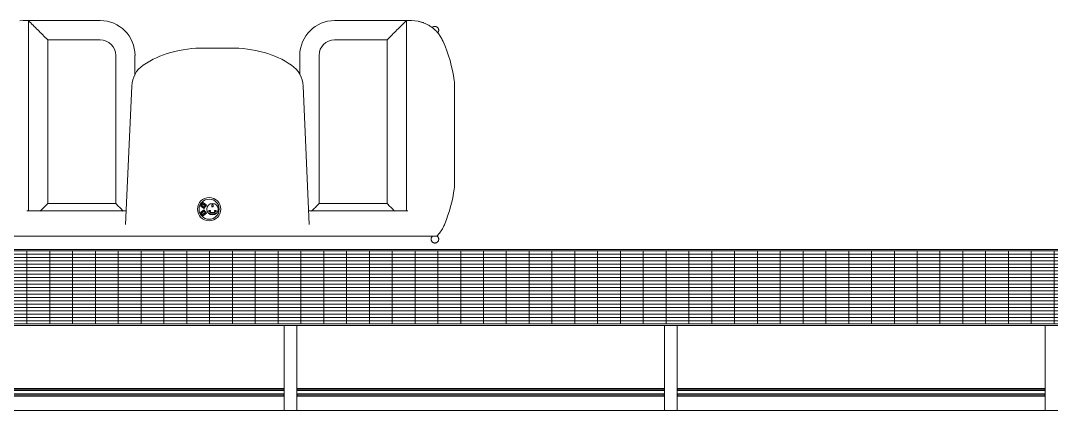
# Model space of a CAD drawing. Header units: millimetres. Extents: x 90978 to 295199, y -4084 to 97293.
# Drawn here: x 211486 to 215551, y 12073 to 13611 of the extents above; entities that cross this region are included whole.
import ezdxf

# ---------------------------------------------------------------- set-up
doc = ezdxf.new("R2010")
doc.units = ezdxf.units.MM
doc.header["$MEASUREMENT"] = 0
for name, color, linetype, lineweight in [('CSM-STL-XX-ZZ-M3-A-XXXX-00001_detached _19_04_21__rvt-1-Level 0$0$A-GENM', 7, 'CONTINUOUS', 9), ('CSM-STL-XX-ZZ-M3-A-XXXX-00001_detached _19_04_21__rvt-1-Level 0$0$A-GLAZ-CURT', 7, 'CONTINUOUS', 9), ('CSM-STL-XX-ZZ-M3-A-XXXX-00001_detached _19_04_21__rvt-1-Level 0$0$A-GLAZ-CWMG', 7, 'CONTINUOUS', 9), ('G-IMPT', 8, 'CONTINUOUS', 9), ('I-FURN', 8, 'CONTINUOUS', 9)]:
    doc.layers.add(name, color=color, linetype=linetype, lineweight=lineweight)

msp = doc.modelspace()

# ---------------------------------------------------------------- hatches: boundary and pattern name
at = {"layer": 'CSM-STL-XX-ZZ-M3-A-XXXX-00001_detached _19_04_21__rvt-1-Level 0$0$A-GENM'}
h = msp.add_hatch(dxfattribs=at)
h.set_pattern_fill('FP_27', color=256, style=0, pattern_type=2)
h.set_pattern_definition([(0, (214391.582, 12558.142), (0, 13.2), []), (90, (214391.58, 12558.14), (-90, 6e-15), [])])
h.paths.add_polyline_path([(230776.3, 12414.2), (230776.3, 12702.1), (198006.8, 12702.1), (198006.8, 12414.2), (229572.6, 12414.2)], flags=0)
at = {"layer": 'CSM-STL-XX-ZZ-M3-A-XXXX-00001_detached _19_04_21__rvt-1-Level 0$0$A-GLAZ-CURT'}
h = msp.add_hatch(color=256, dxfattribs=at)
h.paths.add_polyline_path([(212525.8, 12152.7), (212525.8, 12158.7), (211075.8, 12158.7), (211075.8, 12152.7), (211758.5, 12152.7)], flags=0)
h.paths.add_polyline_path([(212525.8, 12130.7), (212525.8, 12136.7), (211075.8, 12136.7), (211075.8, 12130.7), (211758.5, 12130.7)], flags=0)
h = msp.add_hatch(color=256, dxfattribs=at)
h.paths.add_polyline_path([(214025.8, 12152.7), (214025.8, 12158.7), (212575.8, 12158.7), (212575.8, 12152.7), (213258.5, 12152.7)], flags=0)
h.paths.add_polyline_path([(214025.8, 12130.7), (214025.8, 12136.7), (212575.8, 12136.7), (212575.8, 12130.7), (213258.5, 12130.7)], flags=0)
h = msp.add_hatch(color=256, dxfattribs=at)
h.paths.add_polyline_path([(215525.8, 12152.7), (215525.8, 12158.7), (214075.8, 12158.7), (214075.8, 12152.7), (214758.5, 12152.7)], flags=0)
h.paths.add_polyline_path([(215525.8, 12130.7), (215525.8, 12136.7), (214075.8, 12136.7), (214075.8, 12130.7), (214758.5, 12130.7)], flags=0)

# ---------------------------------------------------------------- linework, layer by layer
at = {"layer": 'CSM-STL-XX-ZZ-M3-A-XXXX-00001_detached _19_04_21__rvt-1-Level 0$0$A-GENM'}
for p, q in [((198000.8, 12708.1), (230782.3, 12708.1)), ((230776.3, 12702.1), (198006.8, 12702.1)), ((198006.8, 12414.2), (230776.3, 12414.2))]:
    msp.add_line(p, q, dxfattribs=at)
at = {"layer": 'CSM-STL-XX-ZZ-M3-A-XXXX-00001_detached _19_04_21__rvt-1-Level 0$0$A-GLAZ-CURT', "lineweight": 30}
for p, q in [((212525.8, 12158.7), (211075.8, 12158.7)), ((211075.8, 12152.7), (212525.8, 12152.7)), ((212525.8, 12152.7), (212525.8, 12158.7)), ((214025.8, 12158.7), (212575.8, 12158.7)), ((212575.8, 12158.7), (212575.8, 12152.7)), ((212575.8, 12152.7), (214025.8, 12152.7)), ((214025.8, 12152.7), (214025.8, 12158.7)), ((215525.8, 12158.7), (214075.8, 12158.7)), ((214075.8, 12158.7), (214075.8, 12152.7)), ((214075.8, 12152.7), (215525.8, 12152.7)), ((215525.8, 12152.7), (215525.8, 12158.7)), ((212525.8, 12136.7), (211075.8, 12136.7)), ((211075.8, 12130.7), (212525.8, 12130.7)), ((212525.8, 12130.7), (212525.8, 12136.7)), ((214025.8, 12136.7), (212575.8, 12136.7)), ((212575.8, 12136.7), (212575.8, 12130.7)), ((212575.8, 12130.7), (214025.8, 12130.7)), ((214025.8, 12130.7), (214025.8, 12136.7)), ((215525.8, 12136.7), (214075.8, 12136.7)), ((214075.8, 12136.7), (214075.8, 12130.7)), ((214075.8, 12130.7), (215525.8, 12130.7)), ((215525.8, 12130.7), (215525.8, 12136.7))]:
    msp.add_line(p, q, dxfattribs=at)
at = {"layer": 'CSM-STL-XX-ZZ-M3-A-XXXX-00001_detached _19_04_21__rvt-1-Level 0$0$A-GLAZ-CWMG'}
for p, q in [((212525.8, 12408.2), (211075.8, 12408.2)), ((214025.8, 12408.2), (212575.8, 12408.2)), ((215525.8, 12408.2), (214075.8, 12408.2)), ((212525.8, 12073.2), (211075.8, 12073.2)), ((214025.8, 12073.2), (212575.8, 12073.2)), ((215525.8, 12073.2), (214075.8, 12073.2))]:
    msp.add_line(p, q, dxfattribs=at)
at = {"layer": 'CSM-STL-XX-ZZ-M3-A-XXXX-00001_detached _19_04_21__rvt-1-Level 0$0$A-GLAZ-CWMG', "lineweight": 20, "extrusion": (0, 0, -1)}
for p, q in [((212575.8, 12408.2), (212525.8, 12408.2)), ((212525.8, 12408.2), (212525.8, 12073.2)), ((212575.8, 12073.2), (212575.8, 12408.2)), ((214075.8, 12408.2), (214025.8, 12408.2)), ((214025.8, 12408.2), (214025.8, 12073.2)), ((214075.8, 12073.2), (214075.8, 12408.2)), ((215575.8, 12408.2), (215525.8, 12408.2)), ((215525.8, 12408.2), (215525.8, 12073.2)), ((212525.8, 12073.2), (212575.8, 12073.2)), ((214025.8, 12073.2), (214075.8, 12073.2)), ((215525.8, 12073.2), (215575.8, 12073.2))]:
    msp.add_line(p, q, dxfattribs=at)
at = {"layer": 'G-IMPT'}
for p, q in [((212205.9, 12893.4), (212195.8, 12880.3)), ((212206.1, 12892), (212197.2, 12880.5)), ((212199.4, 12882.4), (212202.3, 12886.1)), ((212200.2, 12883.2), (212203.9, 12887.9)), ((212203.9, 12887.9), (212214.2, 12880)), ((212219, 12883.4), (212205.9, 12893.4)), ((212205.9, 12893.4), (212206.1, 12892)), ((212217.6, 12883.2), (212206.1, 12892)), ((212240.8, 12885.4), (212245.3, 12885.4)), ((212240.8, 12876.9), (212240.8, 12885.4)), ((212240.8, 12885.4), (212240.9, 12885.2)), ((212240.9, 12885.2), (212245.2, 12885.2)), ((212240.9, 12877), (212240.9, 12885.2)), ((212240.9, 12885.2), (212245.2, 12885.2)), ((212240.9, 12877), (212240.9, 12885.2)), ((212245.3, 12885.4), (212245.2, 12885.2)), ((212245.2, 12885.2), (212245.2, 12877)), ((212245.2, 12885.2), (212245.2, 12877)), ((212245.3, 12885.4), (212245.3, 12876.9)), ((212197.2, 12880.5), (212195.8, 12880.3)), ((212195.8, 12880.3), (212208.9, 12870.2)), ((212208.9, 12864), (212195.8, 12854)), ((212195.8, 12854), (212197.2, 12853.8)), ((212195.8, 12854), (212205.9, 12840.8)), ((212197.2, 12880.5), (212208.7, 12871.6)), ((212208.7, 12862.6), (212197.2, 12853.8)), ((212197.2, 12853.8), (212206.1, 12842.2)), ((212202.3, 12848.1), (212199.4, 12851.8)), ((212210.6, 12875.3), (212200.2, 12883.2)), ((212200.2, 12851.1), (212210.6, 12859)), ((212203.9, 12846.3), (212200.2, 12851.1)), ((212214.2, 12854.2), (212203.9, 12846.3)), ((212205.9, 12840.8), (212219, 12850.9)), ((212206.1, 12842.2), (212217.6, 12851.1)), ((212217.6, 12883.2), (212208.7, 12871.6)), ((212208.7, 12871.6), (212208.9, 12870.2)), ((212208.9, 12864), (212208.7, 12862.6)), ((212208.7, 12862.6), (212217.6, 12851.1)), ((212208.9, 12870.2), (212219, 12883.4)), ((212219, 12850.9), (212208.9, 12864)), ((212212.7, 12877.6), (212210.1, 12874.3)), ((212210.1, 12859.9), (212212.7, 12856.6)), ((212214.2, 12880), (212210.6, 12875.3)), ((212210.6, 12859), (212214.2, 12854.2)), ((212219, 12883.4), (212217.6, 12883.2)), ((212217.6, 12851.1), (212219, 12850.9)), ((212228.5, 12862), (212235.5, 12862)), ((212228.5, 12857.5), (212228.5, 12862)), ((212228.5, 12862), (212228.6, 12861.9)), ((212228.6, 12857.6), (212228.5, 12857.5)), ((212235.5, 12857.5), (212228.5, 12857.5)), ((212228.6, 12861.9), (212235.4, 12861.9)), ((212228.6, 12857.6), (212228.6, 12861.9)), ((212228.6, 12861.9), (212235.4, 12861.9)), ((212228.6, 12857.6), (212228.6, 12861.9)), ((212235.4, 12857.6), (212228.6, 12857.6)), ((212235.4, 12857.6), (212228.6, 12857.6)), ((212232.7, 12854.5), (212253.4, 12854.5)), ((212232.7, 12849.1), (212232.7, 12854.5)), ((212232.7, 12854.5), (212232.9, 12854.3)), ((212232.9, 12849.3), (212232.7, 12849.1)), ((212232.9, 12854.3), (212253.2, 12854.3)), ((212232.9, 12849.3), (212232.9, 12854.3)), ((212235.5, 12862), (212235.4, 12861.9)), ((212235.4, 12861.9), (212235.4, 12857.6)), ((212235.4, 12861.9), (212235.4, 12857.6)), ((212235.5, 12857.5), (212235.4, 12857.6)), ((212235.5, 12862), (212235.5, 12857.5)), ((212240.9, 12877), (212240.8, 12876.9)), ((212245.3, 12876.9), (212240.8, 12876.9)), ((212245.2, 12877), (212240.9, 12877)), ((212245.2, 12877), (212240.9, 12877)), ((212245.3, 12876.9), (212245.2, 12877)), ((212250.6, 12862), (212257.6, 12862)), ((212250.6, 12857.5), (212250.6, 12862)), ((212250.6, 12862), (212250.8, 12861.9)), ((212250.8, 12857.6), (212250.6, 12857.5)), ((212257.6, 12857.5), (212250.6, 12857.5)), ((212250.8, 12861.9), (212257.5, 12861.9)), ((212250.8, 12857.6), (212250.8, 12861.9)), ((212250.8, 12861.9), (212257.5, 12861.9)), ((212250.8, 12857.6), (212250.8, 12861.9)), ((212257.5, 12857.6), (212250.8, 12857.6)), ((212257.5, 12857.6), (212250.8, 12857.6)), ((212253.2, 12854.3), (212253.4, 12854.5)), ((212253.2, 12854.3), (212253.2, 12849.3)), ((212253.2, 12849.3), (212253.4, 12849.1)), ((212253.4, 12854.5), (212253.4, 12849.1)), ((212257.6, 12862), (212257.5, 12861.9)), ((212257.5, 12861.9), (212257.5, 12857.6)), ((212257.5, 12861.9), (212257.5, 12857.6)), ((212257.6, 12857.5), (212257.5, 12857.6)), ((212257.6, 12862), (212257.6, 12857.5)), ((212206.1, 12842.2), (212205.9, 12840.8))]:
    msp.add_line(p, q, dxfattribs=at)
for centre, radius, start, end in [((212229.8, 12867.1), 46, 0, 180), ((212229.8, 12867.1), 39.6, 0, 180), ((212243.1, 12867.2), 22.7, 0, 180), ((212243.1, 12867.2), 22.4, 0, 180), ((212229.8, 12867.1), 46, 180, 0), ((212229.8, 12867.1), 39.6, 180, 0), ((212243.1, 12867.2), 22.7, 180, 0), ((212243.1, 12867.2), 22.4, 180, 0), ((212243, 12892.9), 45, 256.686, 283.314), ((212243, 12892.9), 44.8, 256.8963, 283.1037)]:
    msp.add_arc(centre, radius, start, end, dxfattribs=at)
at = {"layer": 'I-FURN'}
for p, q in [((211496.9, 13611), (211483.7, 13610.4)), ((211496.9, 13611), (211517.4, 13611)), ((211517.4, 13611), (211517.4, 12859.9)), ((211517.4, 13611), (211637.4, 13611)), ((211637.4, 13611), (211800.2, 13611)), ((212724.6, 13611), (213007.4, 13611)), ((213007.4, 13611), (213027.9, 13611)), ((213007.4, 12859.7), (213007.4, 13611)), ((213041.2, 13610.4), (213027.9, 13611)), ((213054.3, 13608.4), (213041.2, 13610.4)), ((213109.8, 13584.1), (213109.4, 13583.7)), ((213110.3, 13584.5), (213109.8, 13584.1)), ((213110.7, 13584.9), (213110.3, 13584.5)), ((213111.2, 13585.3), (213110.7, 13584.9)), ((213111.7, 13585.6), (213111.2, 13585.3)), ((213112.2, 13585.9), (213111.7, 13585.6)), ((213112.7, 13586.2), (213112.2, 13585.9)), ((213113.2, 13586.5), (213112.7, 13586.2)), ((213113.8, 13586.8), (213113.2, 13586.5)), ((213114.3, 13587), (213113.8, 13586.8)), ((213114.9, 13587.2), (213114.3, 13587)), ((213115.5, 13587.4), (213114.9, 13587.2)), ((213116, 13587.6), (213115.5, 13587.4)), ((213116.6, 13587.7), (213116, 13587.6)), ((213117.2, 13587.9), (213116.6, 13587.7)), ((213117.8, 13588), (213117.2, 13587.9)), ((213118.4, 13588), (213117.8, 13588)), ((213119, 13588.1), (213118.4, 13588)), ((213119.6, 13588.1), (213119, 13588.1)), ((213120.2, 13588.1), (213119.6, 13588.1)), ((213120.8, 13588.1), (213120.2, 13588.1)), ((213121.4, 13588.1), (213120.8, 13588.1)), ((213122, 13588), (213121.4, 13588.1)), ((213122.6, 13587.9), (213122, 13588)), ((213123.2, 13587.8), (213122.6, 13587.9)), ((213123.7, 13587.7), (213123.2, 13587.8)), ((213124.3, 13587.5), (213123.7, 13587.7)), ((213124.9, 13587.3), (213124.3, 13587.5)), ((213125.5, 13587.1), (213124.9, 13587.3)), ((213126, 13586.9), (213125.5, 13587.1)), ((213126.6, 13586.6), (213126, 13586.9)), ((213127.1, 13586.4), (213126.6, 13586.6)), ((213127.6, 13586.1), (213127.1, 13586.4)), ((213128.1, 13585.7), (213127.6, 13586.1)), ((213128.6, 13585.4), (213128.1, 13585.7)), ((213129.1, 13585.1), (213128.6, 13585.4)), ((213129.6, 13584.7), (213129.1, 13585.1)), ((213130, 13584.3), (213129.6, 13584.7)), ((213130.5, 13583.9), (213130, 13584.3)), ((213130.9, 13583.5), (213130.5, 13583.9)), ((213131.3, 13583), (213130.9, 13583.5)), ((213131.7, 13582.6), (213131.3, 13583)), ((213132.1, 13582.1), (213131.7, 13582.6)), ((213132.4, 13581.6), (213132.1, 13582.1)), ((213132.7, 13581.1), (213132.4, 13581.6)), ((213133, 13580.6), (213132.7, 13581.1)), ((213133.3, 13580), (213133, 13580.6)), ((213133.6, 13579.5), (213133.3, 13580)), ((213133.8, 13579), (213133.6, 13579.5)), ((213134.1, 13578.4), (213133.8, 13579)), ((213134.3, 13577.8), (213134.1, 13578.4)), ((213134.4, 13577.3), (213134.3, 13577.8)), ((213134.6, 13576.7), (213134.4, 13577.3)), ((213134.7, 13576.1), (213134.6, 13576.7)), ((213134.8, 13575.5), (213134.7, 13576.1)), ((213134.9, 13574.9), (213134.8, 13575.5)), ((211800.2, 13535.1), (211593.3, 13535.1)), ((211593.3, 13535.1), (211593.3, 12889.1)), ((212931.5, 13535.1), (212724.6, 13535.1)), ((212931.5, 12889.1), (212931.5, 13535.1)), ((213131.1, 13563), (213131.5, 13563.4)), ((213131.5, 13563.4), (213131.9, 13563.9)), ((213131.9, 13563.9), (213132.2, 13564.4)), ((213132.2, 13564.4), (213132.6, 13564.9)), ((213132.6, 13564.9), (213132.9, 13565.4)), ((213132.9, 13565.4), (213133.2, 13565.9)), ((213133.2, 13565.9), (213133.5, 13566.4)), ((213133.5, 13566.4), (213133.7, 13567)), ((213133.7, 13567), (213133.9, 13567.5)), ((213133.9, 13567.5), (213134.2, 13568.1)), ((213134.2, 13568.1), (213134.3, 13568.7)), ((213134.3, 13568.7), (213134.5, 13569.2)), ((213134.5, 13569.2), (213134.7, 13569.8)), ((213134.7, 13569.8), (213134.8, 13570.4)), ((213134.8, 13570.4), (213134.9, 13571)), ((213135, 13574.3), (213134.9, 13574.9)), ((213134.9, 13571.6), (213135, 13572.2)), ((213134.9, 13571), (213134.9, 13571.6)), ((213135, 13573.7), (213135, 13574.3)), ((213135, 13573.1), (213135, 13573.7)), ((213135, 13572.8), (213135, 13573.1)), ((213135, 13572.2), (213135, 13572.8)), ((212313.3, 13502.7), (212211.5, 13502.7)), ((211861.5, 12889.1), (211861.5, 13473.8)), ((211937.4, 13473.8), (211937.4, 13399.1)), ((212587.4, 13399.1), (212587.4, 13473.8)), ((212663.3, 13473.8), (212663.3, 12889.1)), ((211924.4, 13352.8), (211900.6, 12806.8)), ((212624.2, 12806.8), (212600.4, 13352.8)), ((213197.4, 12957.8), (213197.4, 13364.3)), ((211593.3, 12889.1), (211861.5, 12889.1)), ((212663.3, 12889.1), (212931.5, 12889.1)), ((211903, 12861), (211511.5, 12861)), ((213013.3, 12861), (212621.9, 12861)), ((213128, 12761), (211402.4, 12761)), ((213105.1, 12749.4), (213105, 12748.8)), ((213105, 12748.8), (213105, 12748.5)), ((213105, 12748.5), (213105, 12747.9)), ((213105, 12747.9), (213105.1, 12747.3)), ((213105.2, 12750.6), (213105.1, 12750)), ((213105.1, 12750), (213105.1, 12749.4)), ((213105.1, 12747.3), (213105.1, 12746.7)), ((213105.1, 12746.7), (213105.2, 12746.1)), ((213105.3, 12751.2), (213105.2, 12750.6)), ((213105.2, 12746.1), (213105.3, 12745.5)), ((213105.4, 12751.8), (213105.3, 12751.2)), ((213105.3, 12745.5), (213105.5, 12744.9)), ((213105.5, 12752.4), (213105.4, 12751.8)), ((213105.7, 12753), (213105.5, 12752.4)), ((213105.5, 12744.9), (213105.6, 12744.4)), ((213105.6, 12744.4), (213105.8, 12743.8)), ((213105.9, 12753.5), (213105.7, 12753)), ((213105.8, 12743.8), (213106, 12743.2)), ((213106.1, 12754.1), (213105.9, 12753.5)), ((213106, 12743.2), (213106.2, 12742.7)), ((213106.3, 12754.7), (213106.1, 12754.1)), ((213106.2, 12742.7), (213106.5, 12742.1)), ((213106.6, 12755.2), (213106.3, 12754.7)), ((213106.5, 12742.1), (213106.7, 12741.6)), ((213106.9, 12755.7), (213106.6, 12755.2)), ((213106.7, 12741.6), (213107, 12741.1)), ((213107.2, 12756.2), (213106.9, 12755.7)), ((213107, 12741.1), (213107.3, 12740.5)), ((213107.5, 12756.8), (213107.2, 12756.2)), ((213107.3, 12740.5), (213107.6, 12740)), ((213107.8, 12757.2), (213107.5, 12756.8)), ((213107.6, 12740), (213108, 12739.6)), ((213108.2, 12757.7), (213107.8, 12757.2)), ((213108, 12739.6), (213108.4, 12739.1)), ((213108.6, 12758.2), (213108.2, 12757.7)), ((213108.4, 12739.1), (213108.7, 12738.6)), ((213109, 12758.6), (213108.6, 12758.2)), ((213108.7, 12738.6), (213109.2, 12738.2)), ((213109.4, 12759.1), (213109, 12758.6)), ((213109.2, 12738.2), (213109.6, 12737.8)), ((213109.8, 12759.5), (213109.4, 12759.1)), ((213109.6, 12737.8), (213110, 12737.3)), ((213110.3, 12759.9), (213109.8, 12759.5)), ((213110, 12737.3), (213110.5, 12737)), ((213110.7, 12760.3), (213110.3, 12759.9)), ((213110.5, 12737), (213110.9, 12736.6)), ((213111.2, 12760.6), (213110.7, 12760.3)), ((213110.9, 12736.6), (213111.4, 12736.2)), ((213111.7, 12761), (213111.2, 12760.6)), ((213111.4, 12736.2), (213111.9, 12735.9)), ((213111.9, 12735.9), (213112.4, 12735.6)), ((213112.4, 12735.6), (213113, 12735.3)), ((213113, 12735.3), (213113.5, 12735)), ((213113.5, 12735), (213114, 12734.8)), ((213114, 12734.8), (213114.6, 12734.5)), ((213114.6, 12734.5), (213115.2, 12734.3)), ((213115.2, 12734.3), (213115.7, 12734.1)), ((213115.7, 12734.1), (213116.3, 12734)), ((213116.3, 12734), (213116.9, 12733.8)), ((213116.9, 12733.8), (213117.5, 12733.7)), ((213117.5, 12733.7), (213118.1, 12733.6)), ((213118.1, 12733.6), (213118.7, 12733.6)), ((213118.7, 12733.6), (213119.3, 12733.5)), ((213119.3, 12733.5), (213119.9, 12733.5)), ((213119.9, 12733.5), (213120.5, 12733.5)), ((213120.5, 12733.5), (213121.1, 12733.6)), ((213121.1, 12733.6), (213121.7, 12733.6)), ((213121.7, 12733.6), (213122.3, 12733.7)), ((213122.3, 12733.7), (213122.8, 12733.8)), ((213122.8, 12733.8), (213123.4, 12733.9)), ((213123.4, 12733.9), (213124, 12734.1)), ((213124, 12734.1), (213124.6, 12734.2)), ((213124.6, 12734.2), (213125.2, 12734.4)), ((213125.2, 12734.4), (213125.7, 12734.6)), ((213125.7, 12734.6), (213126.3, 12734.9)), ((213126.3, 12734.9), (213126.8, 12735.1)), ((213126.8, 12735.1), (213127.3, 12735.4)), ((213127.3, 12735.4), (213127.9, 12735.7)), ((213127.9, 12735.7), (213128.4, 12736)), ((213128.6, 12760.8), (213128.1, 12761.1)), ((213128.4, 12736), (213128.9, 12736.4)), ((213129.1, 12760.4), (213128.6, 12760.8)), ((213128.9, 12736.4), (213129.3, 12736.7)), ((213129.6, 12760.1), (213129.1, 12760.4)), ((213129.3, 12736.7), (213129.8, 12737.1)), ((213130, 12759.7), (213129.6, 12760.1)), ((213129.8, 12737.1), (213130.2, 12737.5)), ((213130.5, 12759.3), (213130, 12759.7)), ((213130.2, 12737.5), (213130.7, 12737.9)), ((213130.9, 12758.8), (213130.5, 12759.3)), ((213130.7, 12737.9), (213131.1, 12738.4)), ((213131.3, 12758.4), (213130.9, 12758.8)), ((213131.1, 12738.4), (213131.5, 12738.8)), ((213131.7, 12757.9), (213131.3, 12758.4)), ((213131.5, 12738.8), (213131.9, 12739.3)), ((213132.1, 12757.5), (213131.7, 12757.9)), ((213131.9, 12739.3), (213132.2, 12739.8)), ((213132.4, 12757), (213132.1, 12757.5)), ((213132.2, 12739.8), (213132.6, 12740.3)), ((213132.7, 12756.5), (213132.4, 12757)), ((213132.6, 12740.3), (213132.9, 12740.8)), ((213133, 12756), (213132.7, 12756.5)), ((213132.9, 12740.8), (213133.2, 12741.3)), ((213133.3, 12755.4), (213133, 12756)), ((213133.2, 12741.3), (213133.5, 12741.8)), ((213133.6, 12754.9), (213133.3, 12755.4)), ((213133.5, 12741.8), (213133.7, 12742.4)), ((213133.8, 12754.4), (213133.6, 12754.9)), ((213133.7, 12742.4), (213133.9, 12742.9)), ((213134.1, 12753.8), (213133.8, 12754.4)), ((213133.9, 12742.9), (213134.2, 12743.5)), ((213134.3, 12753.2), (213134.1, 12753.8)), ((213134.2, 12743.5), (213134.3, 12744.1)), ((213134.4, 12752.7), (213134.3, 12753.2)), ((213134.3, 12744.1), (213134.5, 12744.6)), ((213134.6, 12752.1), (213134.4, 12752.7)), ((213134.5, 12744.6), (213134.7, 12745.2)), ((213134.7, 12751.5), (213134.6, 12752.1)), ((213134.8, 12750.9), (213134.7, 12751.5)), ((213134.7, 12745.2), (213134.8, 12745.8)), ((213134.9, 12750.3), (213134.8, 12750.9)), ((213134.8, 12745.8), (213134.9, 12746.4)), ((213135, 12749.7), (213134.9, 12750.3)), ((213134.9, 12747), (213135, 12747.6)), ((213134.9, 12746.4), (213134.9, 12747)), ((213135, 12749.1), (213135, 12749.7)), ((213135, 12748.5), (213135, 12749.1)), ((213135, 12748.2), (213135, 12748.5)), ((213135, 12747.6), (213135, 12748.2))]:
    msp.add_line(p, q, dxfattribs=at)
for centre, radius, start, end in [((211800.2, 13473.8), 137.3, 0, 90), ((212724.6, 13473.8), 137.3, 90, 180), ((213120, 13573.2), 15, 0, 135), ((213120, 13573.1), 15, 0, 45), ((211800.2, 13473.8), 61.4, 0, 90), ((212724.6, 13473.8), 61.4, 90, 180), ((213120, 13573.2), 15, 316.8722, 0), ((213120, 13573.1), 15, 317.2212, 0), ((212211.5, 12989.3), 513.5, 90, 105.0355), ((212313.3, 12989.3), 513.5, 74.9645, 90), ((212636.1, 13298.7), 565, 7.707, 24.0406), ((212169.9, 13144.2), 353, 105.0355, 124.4526), ((212354.9, 13144.2), 353, 55.5474, 74.9645), ((212029.9, 13348.2), 105.6, 124.4526, 177.5001), ((212494.9, 13348.2), 105.6, 2.4999, 55.5474), ((211618.7, 13161), 1591.7, 7.3368, 7.707), ((212636.1, 13023.3), 565, 337.7502, 352.293), ((211618.7, 13161), 1591.7, 352.293, 352.6632), ((213012.6, 12869.3), 158.3, 331.8474, 337.7502), ((213120, 12748.5), 15, 123.0286, 180), ((213120, 12748.5), 15, 135, 180), ((213120, 12748.5), 15, 180, 225), ((213120, 12748.5), 15, 180, 0), ((213120, 12748.5), 15, 0, 57.6353), ((213120, 12748.5), 15, 0, 45), ((213120, 12748.5), 15, 315, 0)]:
    msp.add_arc(centre, radius, start, end, dxfattribs=at)
for points in [[(211517.4, 13611), (211529.5, 13599.1), (211554.1, 13574.3), (211580.1, 13548.3), (211593.3, 13535.1)], [(213007.4, 13611), (212995.5, 13599), (212970.7, 13574.3), (212944.6, 13548.4), (212931.5, 13535.1)], [(213152.1, 13528.9), (213151.9, 13529.4), (213151.5, 13530.3), (213151.1, 13531.2), (213150.9, 13531.7)], [(211564.1, 12859.8), (211573.7, 12869.4), (211583.5, 12879.1), (211593.3, 12889.1)], [(211890.9, 12859.8), (211881.3, 12869.5), (211871.5, 12879.3), (211861.5, 12889.1)], [(212663.3, 12889.1), (212653.4, 12879.1), (212643.7, 12869.4), (212634, 12859.8)], [(212960.8, 12859.8), (212951.2, 12869.5), (212941.5, 12879.3), (212931.5, 12889.1)], [(213128, 12761), (213132.7, 12766.1), (213141.5, 12776.7), (213148.8, 12788.5), (213152.1, 12794.6)]]:
    msp.add_open_spline(points, degree=3, dxfattribs=at)
msp.add_open_spline([(213150.9, 13531.7), (213148.6, 13536.7), (213143.5, 13546.4), (213134.1, 13559.9), (213123.2, 13572.1), (213111.2, 13582.6), (213098.7, 13591.3), (213086.5, 13597.9), (213077.2, 13601.8), (213070.6, 13604.1), (213064.7, 13606), (213058.6, 13607.5), (213055.5, 13608.2), (213054.3, 13608.4)], degree=3, knots=[0, 0, 0, 0, 0.1, 0.2, 0.3, 0.4, 0.5, 0.6, 0.7, 0.75, 0.8, 0.9, 1, 1, 1, 1], dxfattribs=at)

doc.saveas('drawing.dxf')
